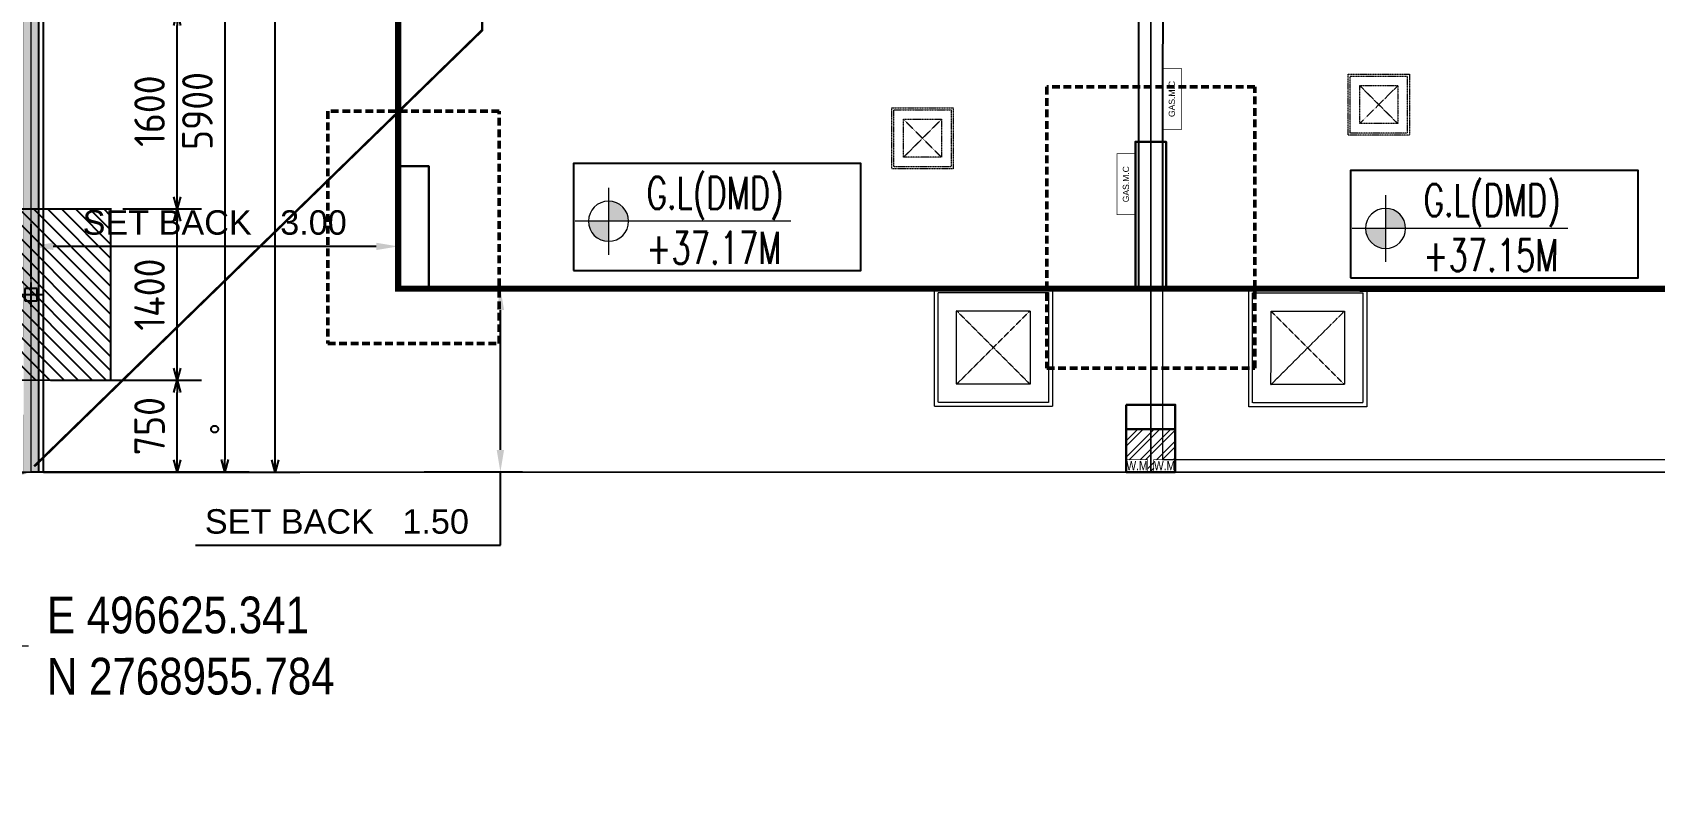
# Model space of a CAD drawing. Header units: centimetres. Extents: x -6122352 to 7132207, y -1694241 to 1947892.
# Drawn here: x 201279 to 214535, y -135204 to -128891 of the extents above; entities that cross this region are included whole.
import ezdxf
from ezdxf.enums import TextEntityAlignment as Align
from ezdxf.xclip import XClip

# ---------------------------------------------------------------- set-up
doc = ezdxf.new("R2010")
doc.units = ezdxf.units.CM
doc.header["$MEASUREMENT"] = 0
doc.header["$XCLIPFRAME"] = 2
doc.header["$PDMODE"] = 66
doc.header["$PDSIZE"] = 100
for name, pattern in [('23585-XR-AR-END-SETTING OUT PLAN$0$HIDDEN', [0.375, 0.25, -0.125]), ('DASHED2', [0.375, 0.25, -0.125]), ('XR-AR-END-SETTING OUT PLAN$0$23261-XR-AR-SI-GF$0$HIDDEN', [0.375, 0.25, -0.125])]:
    doc.linetypes.add(name, pattern=pattern)
for name, color, linetype in [('00-MI-DIM', 7, 'Continuous'), ('23585-XR-AR-BOUNDARY WALLS AND SETBACKS$0$setback', 7, 'XR-AR-END-SETTING OUT PLAN$0$23261-XR-AR-SI-GF$0$HIDDEN'), ('23585-XR-AR-END-ANNO-GF$0$XR-END-GROUND FLOOR PLAN$0$XR-MIDDLE-GROUND FLOOR PLAN$0$-LPG-CABINET', 6, 'Continuous'), ('23585-XR-AR-MID-ANNO-GF$0$945-4P-1-101-GROUND FLOOR PLAN$0$XR-MIDDLE-GROUND FLOOR PLAN$0$XR-MIDDLE-GROUND FLOOR PLAN$0$-LPG-CABINET', 6, 'Continuous'), ('@MI-FOOTINGS', 7, 'Continuous'), ('@MI-REF LAYER', 7, 'Continuous'), ('@MI-TYPE-02', 6, 'Continuous'), ('B_TH_6', 7, 'Continuous'), ('S-DIMENSION', 251, 'Continuous'), ('XR-AR-MID-SETTING OUT FOR MASTER$0$23585-XR-AR-MID-GROUND FLOOR$0$GS-HATCH-FLOOR TILE', 251, 'Continuous'), ('XREF1$0$S-LEVELS', 2, 'Continuous'), ('XREF1$0$TYPICAL NEW PROFILE', 3, 'Continuous')]:
    doc.layers.add(name, color=color, linetype=linetype)
for name, color, linetype, lineweight, true_color in [('08-Compound Wall-2', 6, 'Continuous', 25, 0xff00ff), ('08-Compound Wall-4', 7, 'Continuous', 25, 0xff4405), ('23585-XR-AR-DAMAC PLOT LIMITS$0$1-End units', 7, 'Continuous', 5, 0xf8991e)]:
    doc.layers.add(name, color=color, linetype=linetype, lineweight=lineweight, true_color=true_color)
for name, color, linetype, lineweight in [('23585-XR-AR-DAMAC PLOT LIMITS$0$1-Mid units', 41, 'Continuous', 5), ('23585-XR-AR-END-ANNO-GF$0$XR-END-GROUND FLOOR PLAN$0$XR-MIDDLE-GROUND FLOOR PLAN$0$S-ANNO-TXT', 3, 'Continuous', 25), ('23585-XR-AR-END-SETTING OUT PLAN$0$A-FLOR-UNDR', 8, '23585-XR-AR-END-SETTING OUT PLAN$0$HIDDEN', 5), ('23585-XR-AR-MID-ANNO-GF$0$945-4P-1-101-GROUND FLOOR PLAN$0$XR-MIDDLE-GROUND FLOOR PLAN$0$XR-MIDDLE-GROUND FLOOR PLAN$0$S-ANNO-TXT', 3, 'Continuous', 25), ('@ Foundations', 4, 'DASHED2', 50), ('A-ANNO-TEXT', 3, 'Continuous', 25), ('A-FLOR-XREF', 7, 'Continuous', 9), ('A-WALL', 7, 'Continuous', 30), ('A-WALL-PATT', 8, 'Continuous', 5), ('XR-AR-END-SETTING OUT PLAN$0$23585-XR-AR-END-GROUND FLOOR$0$S-COLS', 51, 'Continuous', 40), ('XR-AR-END-SETTING OUT PLAN$0$23585-XR-AR-END-GROUND FLOOR$0$S-COLS-PATT', 8, 'Continuous', 5), ('XR-AR-MID-SETTING OUT FOR MASTER$0$23585-XR-AR-MID-GROUND FLOOR$0$A-FLOR-PATT', 8, 'Continuous', 5), ('XR-AR-MID-SETTING OUT FOR MASTER$0$23585-XR-AR-MID-GROUND FLOOR$0$S-COLS', 51, 'Continuous', 40), ('XR-END-GROUND FLOOR PLAN$0$XR-END-GROUND FLOOR PLAN$0$A-FLOR-PATT_EXT', 8, 'Continuous', 5), ('XR-END-GROUND FLOOR PLAN$0$XR-MIDDLE TYPE 2-GROUND FLOOR PLAN$0$XR-MIDDLE-GROUND FLOOR PLAN$0$-DR-RW', 6, 'Continuous', 5), ('XR-END-GROUND FLOOR PLAN$0$XR-MIDDLE TYPE 2-GROUND FLOOR PLAN$0$XR-MIDDLE-GROUND FLOOR PLAN$0$S-ANNO-TXT', 3, 'Continuous', 25), ('XREF1$0$36-TAGLVL', 23, 'Continuous', 9)]:
    doc.layers.add(name, color=color, linetype=linetype, lineweight=lineweight)
doc.styles.add('23585-XR-AR-END-ANNO-GF$0$SDC-TEXT', font='arial.ttf')
doc.styles.add('23585-XR-AR-MID-ANNO-GF$0$SDC-TEXT', font='arial.ttf')
doc.styles.add('Gen-Text', font='arial.ttf', dxfattribs={"height": 2.5})
doc.styles.add('JWC BHQ 3.00', font='swissc.ttf', dxfattribs={"height": 3})
doc.styles.add('Schueco-BEMSTIL', font='isocpeur.ttf', dxfattribs={"width": 0.9})
doc.styles.get("Standard").update_dxf_attribs({"font": 'arial.ttf'})
doc.styles.add('XR-END-GROUND FLOOR PLAN$0$XR-MIDDLE TYPE 2-GROUND FLOOR PLAN$0$XR-MIDDLE-GROUND FLOOR PLAN$0$Arial_1', font='arial.ttf', dxfattribs={"height": 0.002951})
doc.styles.add('XREF1$0$DLT_TEXT', font='romans.shx', dxfattribs={"width": 0.7})
doc.dimstyles.new('Dim Arrow Ann', dxfattribs={"dimtxt": 2.5, "dimasz": 3, "dimexe": 1.5, "dimexo": 1.5, "dimgap": 1, "dimtad": 1, "dimdec": 0, "dimlfac": 1000, "dimzin": 0, "dimdsep": 46, "dimtxsty": 'Gen-Text', "dimblk": 'ARCHTICK', "dimcen": 0, "dimclrd": 7, "dimclre": 7, "dimclrt": 7, "dimadec": 0, "dimazin": 0, "dimtfac": 1, "dimtdec": 0, "dimtofl": 0, "dimtmove": 2, "dimatfit": 3, "dimfxl": 1, "dimtolj": 1, "dimtzin": 0, "dimlwd": 0, "dimlwe": 0, "dimarcsym": 0})
doc.dimstyles.new('MI- JWC-TXT-2.5 MM', dxfattribs={"dimscale": 1.5, "dimtxt": 2.5, "dimasz": 1, "dimexe": 2, "dimexo": 1, "dimgap": 1, "dimtad": 1, "dimdec": 0, "dimdsep": 46, "dimtxsty": 'Schueco-BEMSTIL', "dimblk": 'OPEN30', "dimcen": 0, "dimdle": 2, "dimclrd": 140, "dimclre": 8, "dimclrt": 40, "dimadec": 0, "dimazin": 2, "dimtfac": 1, "dimtdec": 0, "dimtix": 1, "dimtmove": 2, "dimatfit": 3, "dimldrblk": 'OPEN', "dimfxl": 2, "dimlwd": -1, "dimlwe": -1, "dimarcsym": 0})
doc.dimstyles.get("Standard").update_dxf_attribs({"dimtxt": 5, "dimasz": 0.5, "dimexe": 0.18, "dimexo": 0.0625, "dimgap": 0.09, "dimtad": 0, "dimtih": 1, "dimtoh": 1, "dimdec": 0, "dimzin": 0, "dimdsep": 46, "dimtxsty": 'Standard', "dimcen": 0.09, "dimadec": 0, "dimazin": 0, "dimtfac": 1, "dimtdec": 0, "dimtofl": 0, "dimtmove": 0, "dimatfit": 3, "dimfxl": 1, "dimtolj": 1, "dimtzin": 0, "dimarcsym": 0})

# ---------------------------------------------------------------- blocks, each defined once
blk = doc.blocks.new('23585-XR-AR-BOUNDARY WALLS AND SETBACKS')
at = {"layer": '08-Compound Wall-2'}
for points in [[(496661.888, 2768995.669), (496644.267, 2769011.816), (496638.222, 2769005.219), (496634.169, 2769000.795), (496630.115, 2768996.371), (496626.062, 2768991.948), (496622.008, 2768987.524), (496617.955, 2768983.1), (496613.901, 2768978.676), (496607.788, 2768972.004), (496625.409, 2768955.858)], [(496625.274, 2768955.71), (496625.341, 2768955.784), (496625.409, 2768955.858)]]:
    blk.add_lwpolyline(points, dxfattribs=at)
at = {"layer": '23585-XR-AR-BOUNDARY WALLS AND SETBACKS$0$setback', "ltscale": 40, "const_width": 0.05}
blk.add_lwpolyline([(496658.89, 2768994.618), (496644.514, 2769007.793), (496640.36, 2769003.26), (496636.307, 2768998.836), (496632.253, 2768994.412), (496628.2, 2768989.988), (496624.146, 2768985.565), (496620.093, 2768981.141), (496616.04, 2768976.717), (496611.885, 2768972.183), (496626.262, 2768959.009), (496630.417, 2768963.543), (496634.47, 2768967.967), (496638.524, 2768972.391), (496642.577, 2768976.815), (496646.631, 2768981.238), (496650.684, 2768985.662), (496654.737, 2768990.086), (496658.89, 2768994.618)], dxfattribs=at)
blk = doc.blocks.new('A$C9d9485f6')
at = {"layer": 'A-ANNO-TEXT', "rotation": 312.4881850805905}
blk.add_blockref('23585-XR-AR-BOUNDARY WALLS AND SETBACKS', (-2377088.535, -1504219.252), dxfattribs=at)
blk = doc.blocks.new('23585-XR-AR-DAMAC PLOT LIMITS')
at = {"layer": '23585-XR-AR-DAMAC PLOT LIMITS$0$1-End units', "color": 251, "true_color": 0x636466}
blk.add_lwpolyline([(496607.646, 2768971.998), (496613.828, 2768978.744), (496631.523, 2768962.53), (496625.342, 2768955.784)], close=True, dxfattribs=at)
at = {"layer": '23585-XR-AR-DAMAC PLOT LIMITS$0$1-Mid units', "color": 251, "true_color": 0x636466}
blk.add_lwpolyline([(496613.828, 2768978.744), (496617.881, 2768983.167), (496635.576, 2768966.954), (496631.523, 2768962.53)], close=True, dxfattribs=at)
blk = doc.blocks.new('A$Cf093b529')
at = {"layer": 'A-ANNO-TEXT'}
blk.add_blockref('23585-XR-AR-DAMAC PLOT LIMITS', (-495391.99, -2768603.442), dxfattribs=at)
blk = doc.blocks.new('_ArchTick')
at = {"color": 0, "linetype": 'ByBlock', "const_width": 0.15}
blk.add_lwpolyline([(-0.5, -0.5), (0.5, 0.5)], dxfattribs=at)
blk = doc.blocks.new('XR-AR-END-SETTING OUT PLAN$0$23585-XR-AR-END-GROUND FLOOR$0$A$C75a8815d')
at = {"layer": 'XR-AR-END-SETTING OUT PLAN$0$23585-XR-AR-END-GROUND FLOOR$0$S-COLS', "color": 252, "lineweight": 30}
for points in [[(6025, -4000), (6025, -2800), (6275, -2800), (6275, -4000)], [(0, -4000), (0, -3000), (250, -3000), (250, -4000)], [(5950, -4950), (6350, -4950), (6350, -5150), (5950, -5150)]]:
    blk.add_lwpolyline(points, close=True, dxfattribs=at)
blk = doc.blocks.new('23585-XR-AR-END-SETTING OUT PLAN$0$MH-800')
at = {"ltscale": 5}
for p, q in [((-294, -651), (306, -51)), ((-294, -51), (306, -651))]:
    blk.add_line(p, q, dxfattribs=at)
for points in [[(-477, 132), (-477, -833), (488, -833), (488, 132)], [(-444, 99), (-444, -801), (456, -801), (456, 99)], [(-294, -51), (-294, -651), (306, -651), (306, -51)]]:
    blk.add_lwpolyline(points, close=True, dxfattribs=at)
blk = doc.blocks.new('A$Cb2291f53')
blk.add_wipeout([(-200, 0), (200, 0), (200, 350), (-200, 350)])
at = {"layer": 'A-WALL-PATT'}
h = blk.add_hatch(dxfattribs=at)
h.set_pattern_fill('ANSI32', color=252, scale=10)
h.set_pattern_definition([(45, (-9150, -4e-08), (-67.3519, 67.3519), []), (45, (-9105.1, -4e-08), (-67.3519, 67.3519), [])])
h.paths.add_polyline_path([(-200, 350), (-200, 100), (-25, 100), (-25, 0), (25, 0), (25, 100), (200, 100), (200, 350)])
at = {"layer": 'A-WALL'}
blk.add_lwpolyline([(-200, 0), (200, 0), (200, 350), (-200, 350)], close=True, dxfattribs=at)
at = {"layer": 'XR-END-GROUND FLOOR PLAN$0$XR-END-GROUND FLOOR PLAN$0$A-FLOR-PATT_EXT'}
blk.add_line((100, 0), (-100, 0), dxfattribs=at)
at = {"layer": 'XR-END-GROUND FLOOR PLAN$0$XR-MIDDLE TYPE 2-GROUND FLOOR PLAN$0$XR-MIDDLE-GROUND FLOOR PLAN$0$-DR-RW', "ltscale": 100, "const_width": 5}
for points in [[(-200, 0), (-200, 100), (-25, 100), (-25, 0)], [(25, 0), (25, 100), (200, 100), (200, 0)]]:
    blk.add_lwpolyline(points, close=True, dxfattribs=at)
at = {"layer": 'XR-END-GROUND FLOOR PLAN$0$XR-MIDDLE TYPE 2-GROUND FLOOR PLAN$0$XR-MIDDLE-GROUND FLOOR PLAN$0$S-ANNO-TXT', "style": 'XR-END-GROUND FLOOR PLAN$0$XR-MIDDLE TYPE 2-GROUND FLOOR PLAN$0$XR-MIDDLE-GROUND FLOOR PLAN$0$Arial_1', "width": 0.8}
for p in [(-112, 52), (113, 52)]:
    blk.add_text('W.M', height=75, dxfattribs=at).set_placement(p, align=Align.MIDDLE)
blk = doc.blocks.new('XR-AR-END-SETTING OUT PLAN')
at = {"layer": '08-Compound Wall-4', "ltscale": 100}
blk.add_lwpolyline([(9050, 5500), (9050, 1500), (9250, 1500), (9250, 5500)], dxfattribs=at)
at = {"layer": '23585-XR-AR-END-ANNO-GF$0$XR-END-GROUND FLOOR PLAN$0$XR-MIDDLE-GROUND FLOOR PLAN$0$-LPG-CABINET', "ltscale": 100, "const_width": 5}
blk.add_lwpolyline([(9025, 2603), (9025, 2103), (8875, 2103), (8875, 2603)], close=True, dxfattribs=at)
at = {"layer": '23585-XR-AR-END-SETTING OUT PLAN$0$A-FLOR-UNDR', "color": 8, "ltscale": 100, "xscale": -0.5182770836547854, "yscale": 0.5182770836547854, "zscale": 0.5182770836547854, "rotation": 270.0000009865863}
blk.add_blockref('23585-XR-AR-END-SETTING OUT PLAN$0$MH-800', (7467, 2725, 0), dxfattribs=at)
at = {"layer": '23585-XR-AR-END-SETTING OUT PLAN$0$A-FLOR-UNDR', "color": 8, "ltscale": 100, "xscale": -1, "rotation": 270.0000009865863}
blk.add_blockref('23585-XR-AR-END-SETTING OUT PLAN$0$MH-800', (8215, 1012), dxfattribs=at)
at = {"layer": 'XR-AR-END-SETTING OUT PLAN$0$23585-XR-AR-END-GROUND FLOOR$0$S-COLS-PATT', "color": 8}
blk.add_blockref('XR-AR-END-SETTING OUT PLAN$0$23585-XR-AR-END-GROUND FLOOR$0$A$C75a8815d', (3000, 5500), dxfattribs=at)
at = {"layer": '23585-XR-AR-END-ANNO-GF$0$XR-END-GROUND FLOOR PLAN$0$XR-MIDDLE-GROUND FLOOR PLAN$0$S-ANNO-TXT', "style": '23585-XR-AR-END-ANNO-GF$0$SDC-TEXT'}
blk.add_text('GAS.M.C', height=50, rotation=90, dxfattribs=at).set_placement((8947, 2353), align=Align.MIDDLE)
at = {"layer": 'A-FLOR-XREF'}
blk.add_blockref('A$Cb2291f53', (9150, 0), dxfattribs=at)
blk = doc.blocks.new('END UNIT')
at = {"xscale": 0.001, "yscale": 0.001, "zscale": 0.001}
blk.add_blockref('XR-AR-END-SETTING OUT PLAN', (-9.15, 0), dxfattribs=at)
blk = doc.blocks.new('XR-AR-MID-SETTING OUT FOR MASTER$0$23585-XR-AR-MID-GROUND FLOOR$0$945-4P-1-101-GROUND FLOOR PLAN$0$XR-MIDDLE-CAR PARK HATCH')
at = {"layer": 'XR-AR-MID-SETTING OUT FOR MASTER$0$23585-XR-AR-MID-GROUND FLOOR$0$A-FLOR-PATT'}
blk.add_lwpolyline([(9250, 100), (9250, 5500), (15050, 5503), (15050, 100)], close=True, dxfattribs=at)
blk = doc.blocks.new('XR-AR-MID-SETTING OUT FOR MASTER$0$23585-XR-AR-MID-GROUND FLOOR$0$A$C08698786')
at = {"layer": 'XR-AR-MID-SETTING OUT FOR MASTER$0$23585-XR-AR-MID-GROUND FLOOR$0$S-COLS', "color": 252, "lineweight": 30}
blk.add_lwpolyline([(-200, 550), (200, 550), (200, 350), (-200, 350)], close=True, dxfattribs=at)
blk = doc.blocks.new('XR-AR-MID-SETTING OUT FOR MASTER')
at = {"layer": '23585-XR-AR-MID-ANNO-GF$0$945-4P-1-101-GROUND FLOOR PLAN$0$XR-MIDDLE-GROUND FLOOR PLAN$0$XR-MIDDLE-GROUND FLOOR PLAN$0$-LPG-CABINET', "ltscale": 100, "const_width": 5}
blk.add_lwpolyline([(250, 3300), (250, 2800), (100, 2800), (100, 3300)], close=True, dxfattribs=at)
at = {"layer": '08-Compound Wall-4', "ltscale": 100}
blk.add_blockref('XR-AR-MID-SETTING OUT FOR MASTER$0$23585-XR-AR-MID-GROUND FLOOR$0$945-4P-1-101-GROUND FLOOR PLAN$0$XR-MIDDLE-CAR PARK HATCH', (-9150, 0), dxfattribs=at)
at = {"layer": '23585-XR-AR-END-SETTING OUT PLAN$0$A-FLOR-UNDR', "color": 8, "ltscale": 100, "xscale": -0.5182770836547854, "yscale": 0.5182770836547854, "zscale": 0.5182770836547854, "rotation": 270.0000009865863}
blk.add_blockref('23585-XR-AR-END-SETTING OUT PLAN$0$MH-800', (2045, 3001, 0), dxfattribs=at)
at = {"layer": '23585-XR-AR-END-SETTING OUT PLAN$0$A-FLOR-UNDR', "color": 8, "ltscale": 100, "xscale": -1, "rotation": 270.0000009865863}
blk.add_blockref('23585-XR-AR-END-SETTING OUT PLAN$0$MH-800', (1634, 1009), dxfattribs=at)
at = {"layer": 'XR-AR-MID-SETTING OUT FOR MASTER$0$23585-XR-AR-MID-GROUND FLOOR$0$GS-HATCH-FLOOR TILE', "color": 8}
blk.add_blockref('XR-AR-MID-SETTING OUT FOR MASTER$0$23585-XR-AR-MID-GROUND FLOOR$0$A$C08698786', (0, 0), dxfattribs=at)
at = {"layer": '23585-XR-AR-MID-ANNO-GF$0$945-4P-1-101-GROUND FLOOR PLAN$0$XR-MIDDLE-GROUND FLOOR PLAN$0$XR-MIDDLE-GROUND FLOOR PLAN$0$S-ANNO-TXT', "color": 3, "style": '23585-XR-AR-MID-ANNO-GF$0$SDC-TEXT'}
blk.add_text('GAS.M.C', height=50, rotation=90, dxfattribs=at).set_placement((172, 3050), align=Align.MIDDLE)
blk = doc.blocks.new('MID UNIT')
at = {"xscale": 0.001, "yscale": 0.001, "zscale": 0.001}
blk.add_blockref('XR-AR-MID-SETTING OUT FOR MASTER', (0, 0), dxfattribs=at)
blk = doc.blocks.new('TH_6')
blk.add_blockref('END UNIT', (495802.305, 2769163.997))
blk.add_blockref('MID UNIT', (495802.305, 2769163.997))
blk = doc.blocks.new('A$Ce2a03a74')
at = {"layer": 'S-DIMENSION'}
blk.add_circle((28, 28), 28.1, dxfattribs=at)
at = {"layer": 'B_TH_6', "xscale": 999.9914829579993, "yscale": 999.9914829579993, "zscale": 999.9914829579993}
blk.add_blockref('TH_6', (-495790405, -2769140733), dxfattribs=at)
blk = doc.blocks.new('23585-XR-AR-MALDIVE-2$0$TH_6')
at = {"ltscale": 10, "xscale": 0.00100002623446598, "yscale": 0.00100002623446598, "zscale": 0.00100002623446598}
blk.add_blockref('A$Ce2a03a74', (495794.627, 2769164.318), dxfattribs=at)
at = {"layer": '@ Foundations', "linetype": 'DASHED2', "ltscale": 0.25}
for points in [[(495801.455, 2769164.847), (495803.155, 2769164.847), (495803.155, 2769167.147), (495801.455, 2769167.147)], [(495795.58, 2769165.047), (495796.98, 2769165.047), (495796.98, 2769166.947), (495795.58, 2769166.947)]]:
    blk.add_lwpolyline(points, close=True, dxfattribs=at)
blk = doc.blocks.new('A$Cd6a0eabc')
at = {"color": 1, "true_color": 0xeb0000, "const_width": 0.008}
blk.add_lwpolyline([(45.15, 0), (39.15, 0), (33.15, 0), (27.15, 0), (21.15, 0), (15.15, 0), (9.15, 0), (0, 0), (0, 24), (9.15, 24.001), (15.15, 24), (21.15, 24), (27.15, 24), (33.15, 24), (39.15, 24), (45.15, 24), (54.298, 24), (54.297, 0)], close=True, dxfattribs=at)
blk = doc.blocks.new('XREF1$0$LVL  ATTR')
at = {"color": 7}
blk.add_wipeout([(-0.337, 0.384), (1.897, 0.384), (1.897, -0.45), (-0.337, -0.45)], dxfattribs=at)
at = {"layer": 'XREF1$0$36-TAGLVL', "extrusion": (-4.88814e-07, 1.40652e-17, 1)}
h = blk.add_hatch(color=252, dxfattribs=at)
h.paths.add_polyline_path([(-0.065, 0.156, 0.414214), (-0.222, 0), (-0.065, 0)])
h.paths.add_polyline_path([(0.091, 0), (-0.065, 0), (-0.065, -0.156, 0.414214)])
for p, q in [((-0.065, -0.26), (-0.065, 0.26)), ((1.351, 0, 0), (-0.325, 0, 0))]:
    blk.add_line(p, q, dxfattribs=at)
blk.add_circle((-0.065, 0, 0), 0.156, dxfattribs=at)
at = {"layer": 'XREF1$0$S-LEVELS', "color": 1}
blk.add_lwpolyline([(-0.337, 0.384), (1.897, 0.384), (1.897, -0.45), (-0.337, -0.45)], close=True, dxfattribs=at)
at = {"layer": 'XREF1$0$TYPICAL NEW PROFILE', "color": 3, "style": 'XREF1$0$DLT_TEXT', "width": 0.7}
for tag, p in [('+0.00M', (0.241, 0.067, 0)), ('S.S.L', (0.241, -0.345, 0))]:
    blk.add_attdef(tag, p, '', height=0.25, dxfattribs=at)
blk = doc.blocks.new('*D503')
at = {"color": 0, "lineweight": -2, "transparency": 16777216}
for p, q in [((494319.769, 2767862.074), (494319.769, 2767862.52)), ((494322.769, 2767862.045), (494322.769, 2767862.52)), ((494322.589, 2767862.34), (494319.949, 2767862.34))]:
    blk.add_line(p, q, dxfattribs=at)
at = {"color": 0, "transparency": 16777216}
for points in [[(494319.949, 2767862.37), (494319.949, 2767862.31), (494319.769, 2767862.34)], [(494322.589, 2767862.37), (494322.589, 2767862.31), (494322.769, 2767862.34)]]:
    blk.add_solid(points, dxfattribs=at)
at = {"layer": 'Defpoints', "color": 0, "transparency": 16777216}
for p in [(494319.769, 2767862.34), (494319.769, 2767862.011), (494322.769, 2767861.982)]:
    blk.add_point(p, dxfattribs=at)
at = {"color": 0, "transparency": 16777216, "insert": (494321.269, 2767862.534), "char_height": 0.2, "attachment_point": 5}
blk.add_mtext('\\A1;SET BACK   3.00', dxfattribs=at)
blk = doc.blocks.new('*D505')
at = {"color": 0, "lineweight": -2, "transparency": 16777216}
for p, q in [((494323.086, 2767861.999), (494323.784, 2767861.999)), ((494323.604, 2767860.676), (494323.604, 2767861.819)), ((494322.981, 2767860.496), (494323.784, 2767860.496)), ((494323.604, 2767859.897), (494323.604, 2767860.496)), ((494321.112, 2767859.897), (494323.604, 2767859.897))]:
    blk.add_line(p, q, dxfattribs=at)
at = {"color": 0, "transparency": 16777216}
for points in [[(494323.574, 2767861.819), (494323.634, 2767861.819), (494323.604, 2767861.999)], [(494323.574, 2767860.676), (494323.634, 2767860.676), (494323.604, 2767860.496)]]:
    blk.add_solid(points, dxfattribs=at)
at = {"layer": 'Defpoints', "color": 0, "transparency": 16777216}
for p in [(494323.024, 2767861.999), (494323.604, 2767861.999), (494322.919, 2767860.496)]:
    blk.add_point(p, dxfattribs=at)
at = {"color": 0, "transparency": 16777216, "insert": (494322.268, 2767860.09), "char_height": 0.2, "attachment_point": 5}
blk.add_mtext('\\A1;SET BACK   1.50', dxfattribs=at)
blk = doc.blocks.new('_Open30')
at = {"color": 0, "linetype": 'ByBlock', "lineweight": -2}
for p, q in [((-1, 0.27), (0, 0)), ((0, 0), (-1, -0.27)), ((0, 0), (-1, 0))]:
    blk.add_line(p, q, dxfattribs=at)
blk = doc.blocks.new('*D1238')
at = {"layer": '00-MI-DIM', "color": 8, "transparency": 16777216}
for p, q in [((436944, -191370), (438571, -191370)), ((436947, -197270), (438570, -197270))]:
    blk.add_line(p, q, dxfattribs=at)
at = {"layer": '00-MI-DIM', "color": 140, "transparency": 16777216}
blk.add_line((438371, -191470), (438370, -197170), dxfattribs=at)
at = {"layer": 'Defpoints', "color": 0, "transparency": 16777216}
for p in [(436844, -191370), (436847, -197270), (438370, -197270)]:
    blk.add_point(p, dxfattribs=at)
at = {"layer": '00-MI-DIM', "color": 140, "transparency": 16777216, "xscale": 100, "yscale": 100, "zscale": 100}
for p, rotation in [((438371, -191370), 89.98973417893167), ((438370, -197270), 269.9897341789317)]:
    blk.add_blockref('_Open30', p, dxfattribs=dict(at, rotation=rotation))
at = {"layer": '00-MI-DIM', "color": 40, "transparency": 16777216, "insert": (438146, -194320), "char_height": 250, "attachment_point": 5, "rotation": 89.9897, "style": 'Schueco-BEMSTIL'}
blk.add_mtext('5900', dxfattribs=at)
blk = doc.blocks.new('_Open')
at = {"color": 0, "linetype": 'ByBlock', "lineweight": -2}
for p, q in [((-1, 0.2), (0, 0)), ((-1, -0.2), (0, 0)), ((0, 0), (-1, 0))]:
    blk.add_line(p, q, dxfattribs=at)
blk = doc.blocks.new('*D1252')
at = {"layer": '00-MI-DIM', "color": 8, "transparency": 16777216}
for p, q in [((436895, -149271), (438991, -149272)), ((436887, -197272), (438982, -197272))]:
    blk.add_line(p, q, dxfattribs=at)
at = {"layer": '00-MI-DIM', "color": 140, "transparency": 16777216}
blk.add_line((438782, -197172), (438791, -149372), dxfattribs=at)
at = {"layer": 'Defpoints', "color": 0, "transparency": 16777216}
for p in [(436795, -149271), (438791, -149272), (436787, -197272)]:
    blk.add_point(p, dxfattribs=at)
at = {"layer": '00-MI-DIM', "color": 140, "transparency": 16777216, "xscale": 100, "yscale": 100, "zscale": 100}
for p, rotation in [((438791, -149272), 89.98973417893167), ((438782, -197272), 269.9897341789317)]:
    blk.add_blockref('_Open30', p, dxfattribs=dict(at, rotation=rotation))
at = {"layer": '00-MI-DIM', "color": 40, "transparency": 16777216, "insert": (438561, -173272), "char_height": 250, "attachment_point": 5, "rotation": 89.9897, "style": 'Schueco-BEMSTIL'}
blk.add_mtext('48000', dxfattribs=at)
blk = doc.blocks.new('T2-FOOTING PLAN')
at = {"layer": '@MI-FOOTINGS', "transparency": 33554679}
h = blk.add_hatch(dxfattribs=at)
h.set_pattern_fill('ANSI31', color=8, scale=650)
h.paths.add_polyline_path([(-700, 650), (700, 650), (700, -650), (-700, -650)])
at = {"layer": '@MI-FOOTINGS', "color": 160, "true_color": 0x3340f0, "const_width": 15}
blk.add_lwpolyline([(-700, 650), (700, 650), (700, -650), (-700, -650)], close=True, dxfattribs=at)
at = {"layer": '@MI-FOOTINGS', "color": 30}
blk.add_point((0, 0), dxfattribs=at)
blk = doc.blocks.new('*D1219')
at = {"layer": '00-MI-DIM', "color": 8, "transparency": 16777216}
for p, q in [((436946, -196521), (438180, -196521)), ((436887, -197271), (438180, -197271))]:
    blk.add_line(p, q, dxfattribs=at)
at = {"layer": '00-MI-DIM', "color": 140, "transparency": 16777216}
blk.add_line((437980, -197171), (437980, -196621), dxfattribs=at)
at = {"layer": 'Defpoints', "color": 0, "transparency": 16777216}
for p in [(436846, -196521), (437980, -196521), (436787, -197271)]:
    blk.add_point(p, dxfattribs=at)
at = {"layer": '00-MI-DIM', "color": 140, "transparency": 16777216, "xscale": 100, "yscale": 100, "zscale": 100}
for p, rotation in [((437980, -196521), 89.98973417893167), ((437980, -197271), 269.9897341789317)]:
    blk.add_blockref('_Open30', p, dxfattribs=dict(at, rotation=rotation))
at = {"layer": '00-MI-DIM', "color": 40, "transparency": 16777216, "insert": (437755, -196896), "char_height": 250, "attachment_point": 5, "rotation": 89.9897, "style": 'Schueco-BEMSTIL'}
blk.add_mtext('750', dxfattribs=at)
blk = doc.blocks.new('*D1220')
at = {"layer": '00-MI-DIM', "color": 8, "transparency": 16777216}
for p, q in [((437537, -195121), (438180, -195121)), ((436946, -196521), (438180, -196521))]:
    blk.add_line(p, q, dxfattribs=at)
at = {"layer": '00-MI-DIM', "color": 140, "transparency": 16777216}
blk.add_line((437980, -196421), (437980, -195221), dxfattribs=at)
at = {"layer": 'Defpoints', "color": 0, "transparency": 16777216}
for p in [(437437, -195121), (437980, -195121), (436846, -196521)]:
    blk.add_point(p, dxfattribs=at)
at = {"layer": '00-MI-DIM', "color": 140, "transparency": 16777216, "xscale": 100, "yscale": 100, "zscale": 100}
for p, rotation in [((437980, -195121), 89.98973417893167), ((437980, -196521), 269.9897341789317)]:
    blk.add_blockref('_Open30', p, dxfattribs=dict(at, rotation=rotation))
at = {"layer": '00-MI-DIM', "color": 40, "transparency": 16777216, "insert": (437755, -195821), "char_height": 250, "attachment_point": 5, "rotation": 89.9897, "style": 'Schueco-BEMSTIL'}
blk.add_mtext('1400', dxfattribs=at)
blk = doc.blocks.new('*D1221')
at = {"layer": '00-MI-DIM', "color": 8, "transparency": 16777216}
for p, q in [((437537, -193521), (438181, -193521)), ((437537, -195121), (438180, -195121))]:
    blk.add_line(p, q, dxfattribs=at)
at = {"layer": '00-MI-DIM', "color": 140, "transparency": 16777216}
blk.add_line((437980, -195021), (437981, -193621), dxfattribs=at)
at = {"layer": 'Defpoints', "color": 0, "transparency": 16777216}
for p in [(437437, -193521), (437981, -193521), (437437, -195121)]:
    blk.add_point(p, dxfattribs=at)
at = {"layer": '00-MI-DIM', "color": 140, "transparency": 16777216, "xscale": 100, "yscale": 100, "zscale": 100}
for p, rotation in [((437981, -193521), 89.98973417893167), ((437980, -195121), 269.9897341789317)]:
    blk.add_blockref('_Open30', p, dxfattribs=dict(at, rotation=rotation))
at = {"layer": '00-MI-DIM', "color": 40, "transparency": 16777216, "insert": (437755, -194321), "char_height": 250, "attachment_point": 5, "rotation": 89.9897, "style": 'Schueco-BEMSTIL'}
blk.add_mtext('1600', dxfattribs=at)
blk = doc.blocks.new('M3 REF WITH TABLES')
at = {"color": 1, "const_width": 0.02}
blk.add_lwpolyline([(167.923, 112.281), (167.766, 117.389), (158.003, 126.359), (158.253, 126.636), (158.003, 126.359), (155.618, 128.518), (150.349, 128.387)], dxfattribs=at)
blk = doc.blocks.new('A$Cf0bbf950')
at = {"color": 1, "true_color": 0xeb0000, "const_width": 0.008}
blk.add_lwpolyline([(45.15, 0.599), (39.15, 0.599), (33.15, 0.599), (27.15, 0.599), (21.15, 0.599), (15.15, 0.599), (9.15, 0.599), (0, 0.599), (0, 24.599), (9.15, 24.599), (15.15, 24.599), (21.15, 24.599), (27.15, 24.599), (33.15, 24.599), (39.15, 24.599), (45.15, 24.599), (54.298, 24.599), (54.297, 0.599)], close=True, dxfattribs=at)
dim = blk.add_linear_dim(base=(0, 2.444), p1=(3, 2.085), p2=(0, 2.114), text='SET BACK   <>', dimstyle='Standard', override={"dimtxt": 0.2, "dimtad": 1, "dimtih": 0, "dimdec": 2})
dim.commit()
dim.dimension.update_dxf_attribs({"geometry": '*D503', "text_midpoint": (1.5, 2.637), "insert": (-494319.769, -2767859.897)})
dim = blk.add_linear_dim(base=(3.835, 2.102), p1=(3.15, 0.599), p2=(3.255, 2.102), angle=90, text='SET BACK   <>', dimstyle='Standard', override={"dimtxt": 0.2, "dimtad": 1, "dimtih": 0, "dimdec": 2, "dimtmove": 1})
dim.commit()
dim.dimension.update_dxf_attribs({"geometry": '*D505', "text_midpoint": (3.835, 0), "dimtype": 128, "insert": (-494319.769, -2767859.897)})
blk = doc.blocks.new('T2-PARTITION WALL')
at = {"layer": '@MI-TYPE-02'}
h = blk.add_hatch(color=256, dxfattribs=at)
h.dxf.hatch_style = 1
h.paths.add_polyline_path([(-71, -42098.6), (-68.9, -48000.4), (51.1, -48000.4), (49, -42098.6)])
h.paths.add_polyline_path([(-68.9, -36088.6), (-71, -42088.6), (49, -42088.6), (51.1, -36088.6)])
h.paths.add_polyline_path([(-66.8, -30078.6), (-68.9, -36078.6), (51.1, -36078.6), (53.2, -30078.6)])
h.paths.add_polyline_path([(-64.6, -24068.6), (-66.8, -30068.6), (53.2, -30068.6), (55.4, -24068.6)])
h.paths.add_polyline_path([(-64.6, -23929), (-63.5, -17929), (56.5, -17929.1), (55.4, -23929.1)])
h.paths.add_polyline_path([(-63.5, -17919), (-62.4, -11919), (57.6, -11919.1), (56.5, -17919.1)])
h.paths.add_polyline_path([(-62.4, -11909), (-61.4, -5909), (58.6, -5909.1), (57.6, -11909.1)])
h.paths.add_polyline_path([(-61.4, -5899), (-60, 0), (60, 0), (58.6, -5899.1)])
at = {"layer": '@MI-TYPE-02', "const_width": 2.5}
blk.add_lwpolyline([(-71, -42098.6), (-68.9, -48000.4), (51.1, -48000.4), (49, -42098.6)], close=True, dxfattribs=at)
at = {"layer": '@MI-FOOTINGS', "rotation": 89.98973417812736}
blk.add_blockref('T2-FOOTING PLAN', (-8.6, -46549.5), dxfattribs=at)
at = {"layer": '00-MI-DIM'}
for base, p1, p2, picture, middle, set_off in [((1995.4, -0.4), (-8.9, -48000.4), (0, 0), '*D1252', (1766.1, -24000.5), (-436795.4, 149271.2)), ((1574.7, -47998.7), (49, -42098.6), (51.1, -47998.4), '*D1238', (1350.2, -45048.8), (-436795.4, 149271.2)), ((1185.2, -44249.7), (641.5, -45849.6), (641.8, -44249.6), '*D1221', (960.1, -45049.7), (-436795.4, 149271.2)), ((1184.9, -45849.7), (50.9, -47249.5), (641.5, -45849.6), '*D1220', (959.8, -46549.7), (-436795.4, 149271.2)), ((1184.6936, -47249.7226), (-8.8736, -47999.9681), (50.8526, -47249.5194), '*D1219', (959.6263, -47624.912), (-436795.3779, 149271.1765))]:
    dim = blk.add_linear_dim(base=base, p1=p1, p2=p2, angle=89.98973, dimstyle='MI- JWC-TXT-2.5 MM', dxfattribs=at)
    dim.commit()
    dim.dimension.update_dxf_attribs({"geometry": picture, "text_midpoint": middle, "insert": set_off})

msp = doc.modelspace()

# ---------------------------------------------------------------- block references
at = {"layer": '@MI-REF LAYER', "xscale": 1000, "yscale": 1000, "zscale": 1000}
msp.add_blockref('A$C9d9485f6', (-23958.95046, 48155.57226), dxfattribs=at)

# ---------------------------------------------------------------- leaders
at = {"annotation_type": 0, "has_hookline": 1, "hookline_direction": 0, "text_width": 2372.92208, "horizontal_direction": (1, 0.000365, 0)}
msp.add_leader([(201267.81645, -132483.85392), (193397.61351, -133909.41408), (201397.61298, -133906.49138)], dimstyle='Dim Arrow Ann', override={"dimscale": 0, "dimasz": 8000, "dimtad": 0}, dxfattribs=at)

# ---------------------------------------------------------------- next in the draw order: block references
at = {"layer": '@MI-REF LAYER'}
ref = msp.add_blockref('23585-XR-AR-MALDIVE-2$0$TH_6', (-496066867.09878, -2769211397.59683), dxfattribs=dict(at, xscale=1000, yscale=1000, zscale=1000, rotation=359.9901722157166))
XClip(ref).set_block_clipping_path([(495793.2152802178, 2769163.9963351609), (495847.2525252507, 2769163.9960809364), (495847.2535227563, 2769187.9361263197), (495838.3053463253, 2769187.8961598463), (495832.3053411033, 2769187.8961610533), (495826.3053362698, 2769187.8961622589), (495820.3054766443, 2769187.8962985789), (495814.3053364914, 2769187.8964472436), (495808.3053341156, 2769187.8964484511), (495802.3054744902, 2769187.8965847697), (495793.2153731633, 2769187.9364898955)])

# ---------------------------------------------------------------- next in the draw order: texts
at = {"layer": '00-MI-DIM', "color": 20, "insert": (201397.62298, -133906.49137), "char_height": 300, "attachment_point": 4, "rotation": 0.020932299, "style": 'JWC BHQ 3.00', "bg_fill": 3, "box_fill_scale": 1.5, "bg_fill_color": 256, "bg_fill_true_color": 13158600, "bg_fill_transparency": 0}
msp.add_mtext('\\A1;E 496625.341\\PN 2768955.784', dxfattribs=at)

# ---------------------------------------------------------------- next in the draw order: linework, layer by layer
at = {"layer": '@MI-REF LAYER', "color": 1, "const_width": 20}
msp.add_lwpolyline([(201293.09992, -132438.63907), (204954.25351, -128872.80551), (204974.22902, -115615.02717), (205347.24581, -115612.49738), (204974.22902, -115615.02717), (204955.47983, -112398.28505), (201299.56447, -108600.77815)], dxfattribs=at)

# ---------------------------------------------------------------- next in the draw order: block references
msp.add_blockref('T2-PARTITION WALL', (201276.18878, -84484.87138))
at = {"layer": '@MI-REF LAYER', "color": 10, "xscale": 1000, "yscale": 1000, "zscale": 1000, "rotation": 359.9901722112346}
msp.add_blockref('A$Cd6a0eabc', (201268.08905, -132484.26543), dxfattribs=at)

# ---------------------------------------------------------------- next in the draw order: block references
at = {"layer": '@MI-REF LAYER', "color": 7}
ref = msp.add_blockref('XREF1$0$LVL  ATTR', (206054.76785, -130434.73248, -0.00055), dxfattribs=dict(at, xscale=-1051.480567989675, yscale=1051.480567989676, zscale=1051.480567989675, rotation=179.9900706703991))
ref.add_attrib('S.S.L', 'G.L(DMD)', (206297.83154, -130334.60298, -0.15167), dxfattribs={"layer": 'XREF1$0$TYPICAL NEW PROFILE', "color": 3, "height": 262.870142, "rotation": 359.990073961, "style": 'XREF1$0$DLT_TEXT', "width": 0.7})
ref.add_attrib('+0.00M', '+37.17M ', (206295.52817, -130783.93757, -0.15167), dxfattribs={"layer": 'XREF1$0$TYPICAL NEW PROFILE', "color": 3, "height": 262.870142, "rotation": 359.990073961, "style": 'XREF1$0$DLT_TEXT', "width": 0.7})
ref = msp.add_blockref('XREF1$0$LVL  ATTR', (212404.92156, -130493.70044, -0.00041), dxfattribs=dict(at, xscale=-1051.480567989675, yscale=1051.480567989676, zscale=1051.480567989675, rotation=179.9900706703991))
ref.add_attrib('S.S.L', 'G.L(DMD)', (212647.98525, -130393.57093, -0.15153), dxfattribs={"layer": 'XREF1$0$TYPICAL NEW PROFILE', "color": 3, "height": 262.870142, "rotation": 359.990073961, "style": 'XREF1$0$DLT_TEXT', "width": 0.7})
ref.add_attrib('+0.00M', '+37.15M ', (212645.68188, -130842.90553, -0.15153), dxfattribs={"layer": 'XREF1$0$TYPICAL NEW PROFILE', "color": 3, "height": 262.870142, "rotation": 359.990073961, "style": 'XREF1$0$DLT_TEXT', "width": 0.7})

# ---------------------------------------------------------------- next in the draw order: block references
at = {"layer": '@MI-REF LAYER', "xscale": 1000, "yscale": 1000, "zscale": 1000}
for name, p, rotation in [('A$Cf093b529', (-891608.73293, 539022.72011), 312.4882903633292), ('M3 REF WITH TABLES', (5073.57098, -84448.84299), 312.4882889992022)]:
    msp.add_blockref(name, p, dxfattribs=dict(at, rotation=rotation))
at = {"layer": '@MI-REF LAYER', "color": 10, "xscale": 1000, "yscale": 1000, "zscale": 1000, "rotation": 359.9901722150165}
msp.add_blockref('A$Cf0bbf950', (201267.69577, -133083.00234), dxfattribs=at)

doc.saveas('drawing.dxf')
